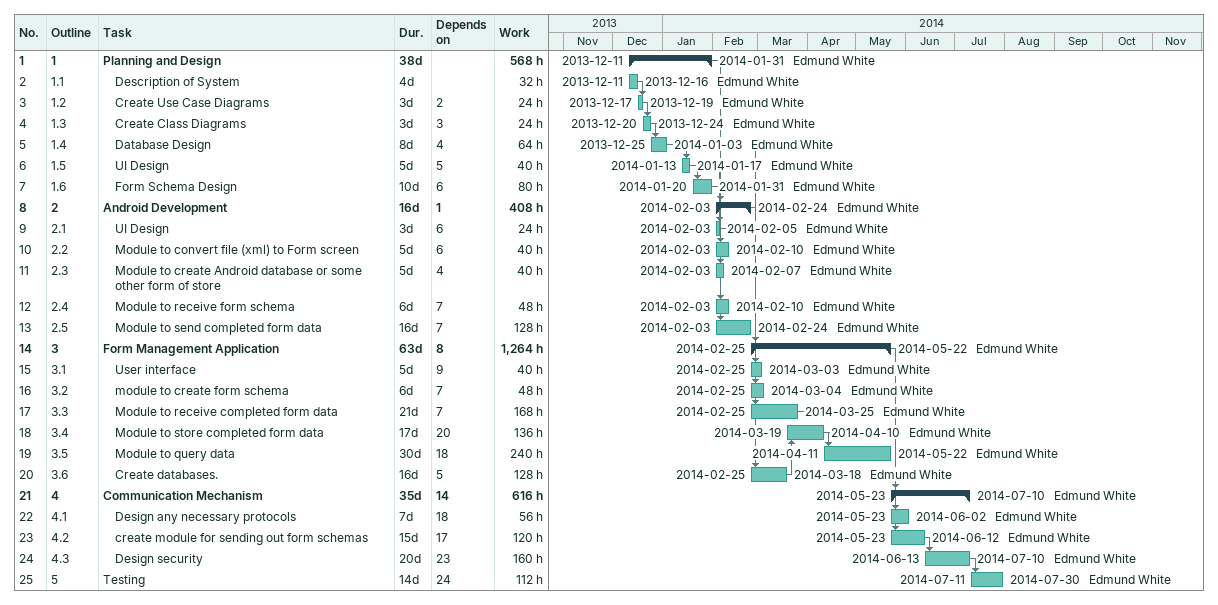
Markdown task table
| ID | WBS | Task | Duration | Start | Finish | Predecessors | Resources | Work (h) |
|---|---|---|---|---|---|---|---|---|
| 1 | 1 | **Planning and Design** | 38d | 2013-12-11 | 2014-01-31 |  | Edmund White | 568 |
| 2 | 1.1 | Description of System | 4d | 2013-12-11 | 2013-12-16 |  | Edmund White | 32 |
| 3 | 1.2 | Create Use Case Diagrams | 3d | 2013-12-17 | 2013-12-19 | 2 | Edmund White | 24 |
| 4 | 1.3 | Create Class Diagrams | 3d | 2013-12-20 | 2013-12-24 | 3 | Edmund White | 24 |
| 5 | 1.4 | Database Design | 8d | 2013-12-25 | 2014-01-03 | 4 | Edmund White | 64 |
| 6 | 1.5 | UI Design | 5d | 2014-01-13 | 2014-01-17 | 5 | Edmund White | 40 |
| 7 | 1.6 | Form Schema Design | 10d | 2014-01-20 | 2014-01-31 | 6 | Edmund White | 80 |
| 8 | 2 | **Android Development** | 16d | 2014-02-03 | 2014-02-24 | 1 | Edmund White | 408 |
| 9 | 2.1 | UI Design | 3d | 2014-02-03 | 2014-02-05 | 6 | Edmund White | 24 |
| 10 | 2.2 | Module to convert file (xml) to Form screen | 5d | 2014-02-03 | 2014-02-10 | 6 | Edmund White | 40 |
| 11 | 2.3 | Module to create Android database or some other form of store | 5d | 2014-02-03 | 2014-02-07 | 4 | Edmund White | 40 |
| 12 | 2.4 | Module to receive form schema | 6d | 2014-02-03 | 2014-02-10 | 7 | Edmund White | 48 |
| 13 | 2.5 | Module to send completed form data | 16d | 2014-02-03 | 2014-02-24 | 7 | Edmund White | 128 |
| 14 | 3 | **Form Management Application** | 63d | 2014-02-25 | 2014-05-22 | 8 | Edmund White | 1264 |
| 15 | 3.1 | User interface | 5d | 2014-02-25 | 2014-03-03 | 9 | Edmund White | 40 |
| 16 | 3.2 | module to create form schema | 6d | 2014-02-25 | 2014-03-04 | 7 | Edmund White | 48 |
| 17 | 3.3 | Module to receive completed form data | 21d | 2014-02-25 | 2014-03-25 | 7 | Edmund White | 168 |
| 18 | 3.4 | Module to store completed form data | 17d | 2014-03-19 | 2014-04-10 | 20 | Edmund White | 136 |
| 19 | 3.5 | Module to query data | 30d | 2014-04-11 | 2014-05-22 | 18 | Edmund White | 240 |
| 20 | 3.6 | Create databases. | 16d | 2014-02-25 | 2014-03-18 | 5 | Edmund White | 128 |
| 21 | 4 | **Communication Mechanism** | 35d | 2014-05-23 | 2014-07-10 | 14 | Edmund White | 616 |
| 22 | 4.1 | Design any necessary protocols | 7d | 2014-05-23 | 2014-06-02 | 18 | Edmund White | 56 |
| 23 | 4.2 | create module for sending out form schemas | 15d | 2014-05-23 | 2014-06-12 | 17 | Edmund White | 120 |
| 24 | 4.3 | Design security | 20d | 2014-06-13 | 2014-07-10 | 23 | Edmund White | 160 |
| 25 | 5 | Testing | 14d | 2014-07-11 | 2014-07-30 | 24 | Edmund White | 112 |
